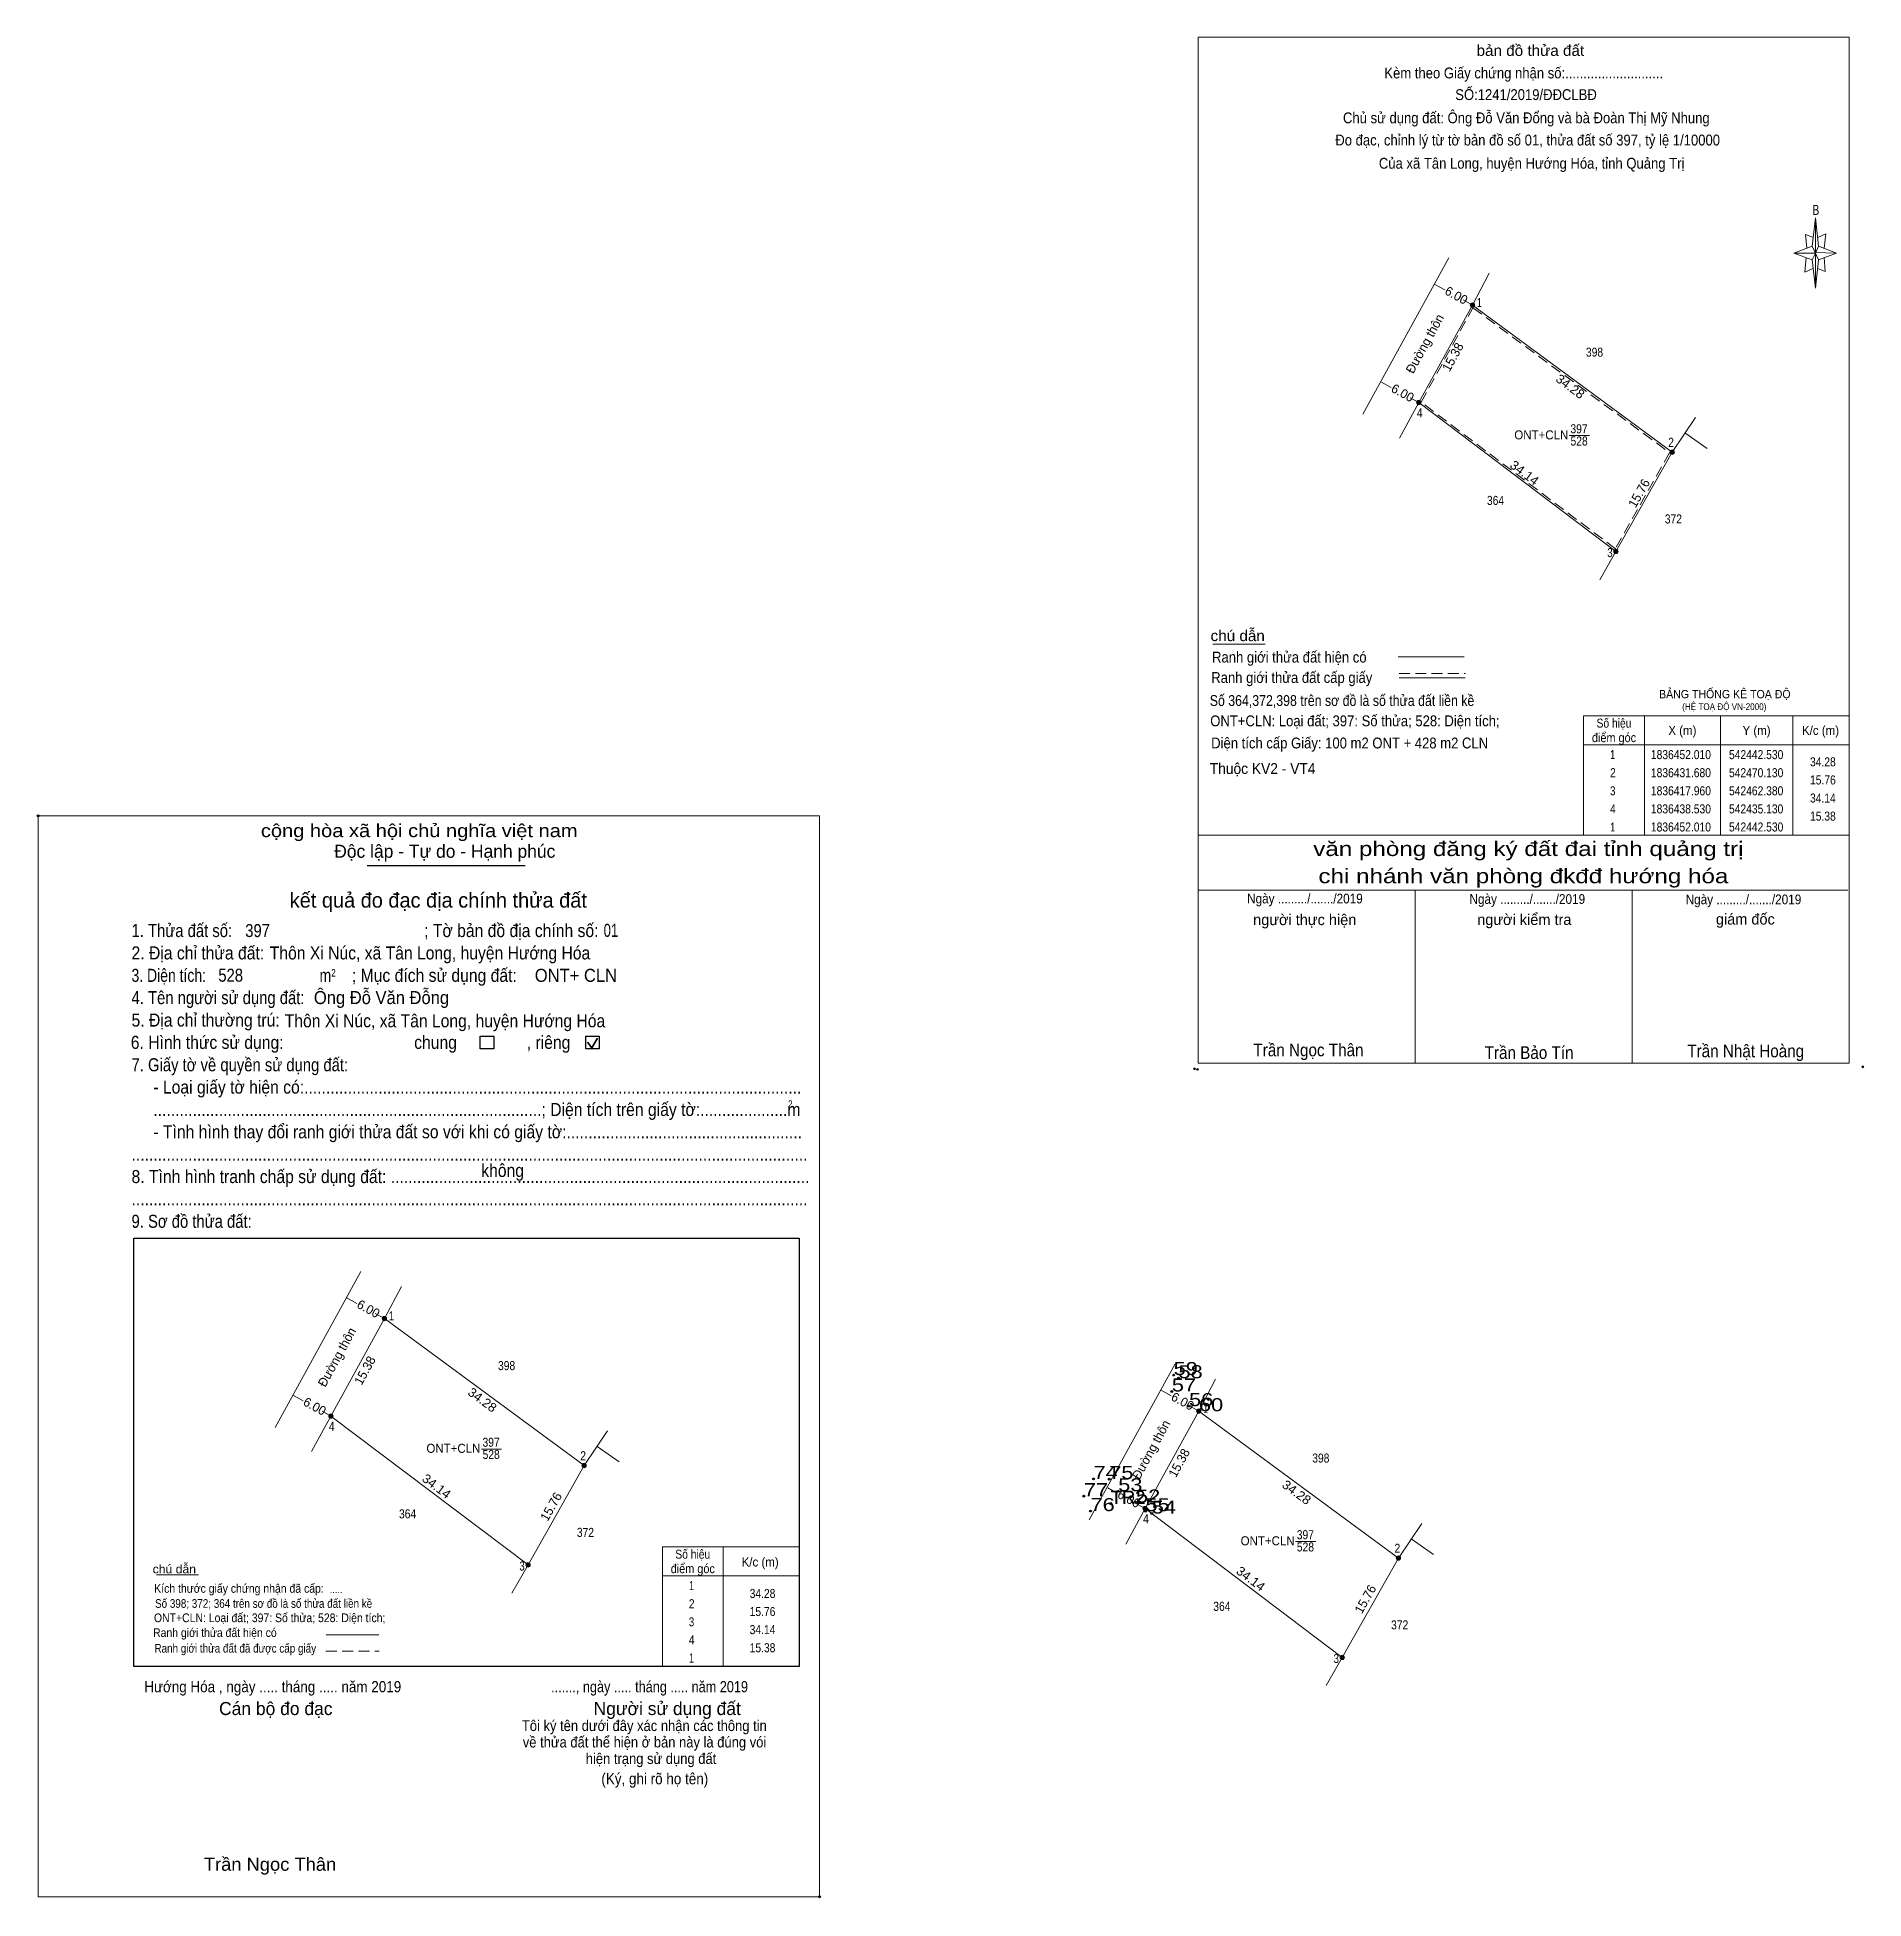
# Model space of a CAD drawing. Header units: metres. Extents: x 542282 to 542534, y 1836385 to 1836642.
import ezdxf
from ezdxf.enums import TextEntityAlignment as Align

# ---------------------------------------------------------------- set-up
doc = ezdxf.new("R2010")
doc.units = ezdxf.units.M
doc.header["$LTSCALE"] = 0.5
doc.header["$PDMODE"] = 32
doc.header["$PDSIZE"] = 0.25
doc.linetypes.add('MEDIUM_DASHED', pattern=[4.5, 3, -1.5])
for name, color, linetype, lineweight in [('1', 7, 'Continuous', 13), ('17', 7, 'Continuous', 13), ('2', 7, 'Continuous', 25), ('36', 7, 'Continuous', 13), ('5', 7, 'Continuous', 13), ('6', 7, 'Continuous', 13), ('63', 7, 'Continuous', 13)]:
    doc.layers.add(name, color=color, linetype=linetype, lineweight=lineweight)
doc.layers.add('12', color=7, linetype='Continuous')
doc.layers.add('7', color=7, linetype='Continuous')

msp = doc.modelspace()

# ---------------------------------------------------------------- hatches: boundary and pattern name
at = {"layer": '63'}
for points in [[(542480.66, 1836604.85, 1), (542480.06, 1836604.85, 1)], [(542473.26, 1836591.37, 1), (542472.66, 1836591.37, 1)], [(542508.26, 1836584.52, 1), (542507.66, 1836584.52, 1)], [(542500.51, 1836570.8, 1), (542499.91, 1836570.8, 1)], [(542330.28, 1836464.79, 1), (542329.68, 1836464.79, 1)], [(542322.88, 1836451.31, 1), (542322.28, 1836451.31, 1)], [(542442.83, 1836452.01, 1), (542442.23, 1836452.01, 1)], [(542357.88, 1836444.46, 1), (542357.28, 1836444.46, 1)], [(542435.43, 1836438.53, 1), (542434.83, 1836438.53, 1)], [(542470.43, 1836431.68, 1), (542469.83, 1836431.68, 1)], [(542350.13, 1836430.74, 1), (542349.53, 1836430.74, 1)], [(542462.68, 1836417.96, 1), (542462.08, 1836417.96, 1)]]:
    msp.add_hatch(color=256, dxfattribs=at).paths.add_polyline_path(points)

# ---------------------------------------------------------------- linework, layer by layer
at = {"layer": '1', "linetype": 'MEDIUM_DASHED'}
msp.add_lwpolyline([(542480.44, 1836604.48), (542507.63, 1836584.45), (542500.13, 1836571.17), (542473.28, 1836591.44)], close=True, dxfattribs=at)
at = {"layer": '1'}
msp.add_lwpolyline([(542442.53, 1836452.01), (542470.13, 1836431.68), (542462.38, 1836417.96), (542435.13, 1836438.53)], close=True, dxfattribs=at)
at = {"layer": '17'}
for p, q in [((542444.49, 1836558), (542451.73, 1836558)), ((542298.46, 1836429.39), (542304.26, 1836429.39))]:
    msp.add_line(p, q, dxfattribs=at)
at = {"layer": '2'}
for p, q in [((542327.6, 1836527.42), (542349.44, 1836527.42)), ((542295.35, 1836475.9), (542387.3, 1836475.9)), ((542387.3, 1836475.9), (542387.3, 1836416.72))]:
    msp.add_line(p, q, dxfattribs=at)
at = {"layer": '2', "lineweight": 35}
for p, q in [((542358.06, 1836503), (542358.67, 1836502.2)), ((542358.67, 1836502.2), (542359.42, 1836503.54))]:
    msp.add_line(p, q, dxfattribs=at)
at = {"layer": '2', "lineweight": 13}
msp.add_lwpolyline([(542282.11, 1836534.27), (542390.11, 1836534.27), (542390.11, 1836384.88), (542282.11, 1836384.88)], close=True, dxfattribs=at)
at = {"layer": '2'}
for points in [[(542343.23, 1836503.8), (542345.08, 1836503.8), (542345.08, 1836502.07), (542343.23, 1836502.07)], [(542357.82, 1836503.8), (542359.67, 1836503.8), (542359.67, 1836502.07), (542357.82, 1836502.07)]]:
    msp.add_lwpolyline(points, close=True, dxfattribs=at)
msp.add_lwpolyline([(542387.3, 1836416.72), (542295.35, 1836416.72), (542295.35, 1836475.9)], dxfattribs=at)
for p in [(542282.11, 1836534.27), (542390.11, 1836384.88)]:
    msp.add_point(p, dxfattribs=at)
at = {"layer": '36'}
for p, q in [((542465.24, 1836589.79), (542477.09, 1836611.37)), ((542482.7, 1836609.26), (542480.36, 1836604.85)), ((542470.3, 1836586.47), (542472.96, 1836591.37)), ((542500.21, 1836570.8), (542472.96, 1836591.37)), ((542507.96, 1836584.52), (542511.19, 1836589.31)), ((542509.75, 1836587.18), (542512.81, 1836585.04)), ((542500.21, 1836570.8), (542507.96, 1836584.52)), ((542497.96, 1836566.9), (542500.21, 1836570.8)), ((542427.41, 1836436.95), (542439.26, 1836458.53)), ((542444.87, 1836456.42), (542442.53, 1836452.01)), ((542432.47, 1836433.63), (542435.13, 1836438.53)), ((542462.38, 1836417.96), (542435.13, 1836438.53)), ((542470.13, 1836431.68), (542473.36, 1836436.47)), ((542471.92, 1836434.34), (542474.98, 1836432.2)), ((542462.38, 1836417.96), (542470.13, 1836431.68)), ((542460.13, 1836414.06), (542462.38, 1836417.96))]:
    msp.add_line(p, q, dxfattribs=at)
for points in [[(542472.96, 1836591.37), (542480.36, 1836604.85), (542507.96, 1836584.52)], [(542435.13, 1836438.53), (542442.53, 1836452.01), (542470.13, 1836431.68)]]:
    msp.add_lwpolyline(points, dxfattribs=at)
at = {"layer": '5'}
for p, q in [((542527.31, 1836613.01), (542527.81, 1836616.91)), ((542527.31, 1836611.11), (542524.81, 1836612.01)), ((542528.21, 1836613.01), (542530.71, 1836612.01)), ((542528.21, 1836611.11), (542527.81, 1836607.21)), ((542529.11, 1836609.51), (542528.11, 1836609.91)), ((542529.01, 1836611.41), (542529.11, 1836609.51)), ((542442.44, 1836531.57), (542532.44, 1836531.57)), ((542442.44, 1836523.97), (542532.24, 1836523.97)), ((542442.44, 1836523.97), (542532.24, 1836523.97)), ((542442.44, 1836523.97), (542532.24, 1836523.97)), ((542472.44, 1836500.07), (542472.44, 1836523.97)), ((542502.44, 1836500.07), (542502.44, 1836523.97))]:
    msp.add_line(p, q, dxfattribs=at)
for points in [[(542442.44, 1836641.87), (542532.44, 1836641.87), (542532.44, 1836500.07), (542442.44, 1836500.07)], [(542527.81, 1836616.91), (542528.21, 1836613.01), (542527.81, 1836612.01)], [(542527.81, 1836612.01), (542524.81, 1836612.01), (542527.31, 1836613.01), (542528.21, 1836611.11), (542530.71, 1836612.01), (542527.81, 1836612.11)], [(542527.81, 1836612.01), (542527.81, 1836607.21), (542527.31, 1836611.11)]]:
    msp.add_lwpolyline(points, close=True, dxfattribs=at)
for points in [[(542527.51, 1836614.21), (542526.41, 1836614.61), (542526.61, 1836612.71)], [(542528.11, 1836614.21), (542529.21, 1836614.71), (542529.01, 1836612.71)], [(542527.81, 1836612.01), (542527.31, 1836613.01), (542524.81, 1836612.01)], [(542527.81, 1836612.01), (542528.21, 1836611.11), (542530.71, 1836612.01)], [(542526.51, 1836611.41), (542526.31, 1836609.41), (542527.41, 1836609.91)], [(542532.44, 1836500.07), (542442.44, 1836500.07), (542442.44, 1836523.97)]]:
    msp.add_lwpolyline(points, dxfattribs=at)
for p in [(542441.97, 1836499.3), (542442.37, 1836499.23)]:
    msp.add_point(p, dxfattribs=at)
at = {"layer": '6'}
for p, q in [((542470.09, 1836556.26), (542479.23, 1836556.26)), ((542470.23, 1836553.33), (542479.37, 1836553.33)), ((542321.91, 1836421.07), (542329.22, 1836421.07))]:
    msp.add_line(p, q, dxfattribs=at)
at = {"layer": '6', "linetype": 'MEDIUM_DASHED'}
for p, q in [((542470.23, 1836553.95), (542479.43, 1836553.95)), ((542321.9, 1836418.82), (542329.26, 1836418.82))]:
    msp.add_line(p, q, dxfattribs=at)
at = {"layer": '6'}
msp.add_point((542534.34, 1836499.57), dxfattribs=at)
at = {"layer": '63'}
for p, q in [((542475.06, 1836607.76), (542476.55, 1836606.94)), ((542479.07, 1836605.56), (542480.36, 1836604.85)), ((542467.78, 1836594.21), (542469.14, 1836593.47)), ((542471.75, 1836592.04), (542472.96, 1836591.37)), ((542493.76, 1836586.81), (542496.54, 1836586.81)), ((542504.14, 1836548.07), (542504.14, 1836531.57)), ((542514.64, 1836548.07), (542514.64, 1836531.57)), ((542524.64, 1836548.07), (542524.64, 1836531.57)), ((542495.74, 1836544.07), (542532.44, 1836544.07)), ((542314.86, 1836449.73), (542326.71, 1836471.31)), ((542332.32, 1836469.2), (542329.98, 1836464.79)), ((542324.68, 1836467.7), (542326.17, 1836466.88)), ((542328.69, 1836465.5), (542329.98, 1836464.79)), ((542317.4, 1836454.15), (542318.76, 1836453.41)), ((542437.23, 1836454.92), (542438.72, 1836454.1)), ((542441.24, 1836452.72), (542442.53, 1836452.01)), ((542319.92, 1836446.41), (542322.58, 1836451.31)), ((542321.37, 1836451.98), (542322.58, 1836451.31)), ((542349.83, 1836430.74), (542322.58, 1836451.31)), ((542357.58, 1836444.46), (542360.81, 1836449.25)), ((542343.38, 1836446.75), (542346.16, 1836446.75)), ((542359.37, 1836447.12), (542362.43, 1836444.98)), ((542349.83, 1836430.74), (542357.58, 1836444.46)), ((542429.95, 1836441.37), (542431.31, 1836440.63)), ((542433.92, 1836439.2), (542435.13, 1836438.53)), ((542376.8, 1836433.22), (542376.8, 1836416.72)), ((542387.3, 1836433.22), (542387.3, 1836416.72)), ((542455.93, 1836433.97), (542458.71, 1836433.97)), ((542347.58, 1836426.84), (542349.83, 1836430.74)), ((542368.4, 1836429.22), (542387.3, 1836429.22))]:
    msp.add_line(p, q, dxfattribs=at)
for points in [[(542495.74, 1836548.07), (542532.44, 1836548.07), (542532.44, 1836531.57), (542495.74, 1836531.57)], [(542329.98, 1836464.79), (542357.58, 1836444.46), (542349.83, 1836430.74), (542322.58, 1836451.31)]]:
    msp.add_lwpolyline(points, close=True, dxfattribs=at)
for points in [[(542322.58, 1836451.31), (542329.98, 1836464.79), (542357.58, 1836444.46)], [(542387.3, 1836416.72), (542368.4, 1836416.72), (542368.4, 1836433.22), (542387.3, 1836433.22)]]:
    msp.add_lwpolyline(points, dxfattribs=at)
for centre in [(542480.36, 1836604.85), (542472.96, 1836591.37), (542507.96, 1836584.52), (542500.21, 1836570.8), (542329.98, 1836464.79), (542322.58, 1836451.31), (542442.53, 1836452.01), (542357.58, 1836444.46), (542435.13, 1836438.53), (542470.13, 1836431.68), (542349.83, 1836430.74), (542462.38, 1836417.96)]:
    msp.add_circle(centre, 0.3, dxfattribs=at)
at = {"layer": '7'}
for p in [(542439.07, 1836456.98), (542439.74, 1836456.54), (542438.82, 1836454.71), (542441.2, 1836452.69), (542442.57, 1836451.98), (542428, 1836442.62), (542430.17, 1836442.6), (542426.66, 1836440.24), (542431.41, 1836440.92), (542427.58, 1836438.18), (542430.37, 1836439.22), (542430.39, 1836439.19), (542430.4, 1836439.18), (542433.87, 1836439.36), (542435.17, 1836438.16), (542436.05, 1836437.84)]:
    msp.add_point(p, dxfattribs=at)

# ---------------------------------------------------------------- texts
at = {"layer": '1'}
for s, width, p in [('ONT+CLN', 0.95, (542489.89, 1836586.29)), ('397', 0.85, (542495.105, 1836587.13)), ('528', 0.85, (542495.115, 1836585.44)), ('372', 0.85, (542508.145, 1836574.67)), ('ONT+CLN', 0.95, (542452.06, 1836433.45)), ('397', 0.85, (542457.275, 1836434.29)), ('528', 0.85, (542457.285, 1836432.6)), ('372', 0.85, (542470.315, 1836421.83))]:
    msp.add_text(s, height=1.25, dxfattribs=dict(at, width=width)).set_placement(p, align=Align.CENTER)
for s, height, width, p in [('BẢNG THỐNG KÊ TOẠ ĐỘ ', 1.15, 0.95, (542506.17, 1836550.51)), ('(HỆ TOẠ ĐỘ VN-2000)', 0.93, 0.9, (542509.37, 1836548.89))]:
    msp.add_text(s, height=height, dxfattribs=dict(at, width=width)).set_placement(p)
at = {"layer": '12'}
for s, width, p in [('59', 1.25, (542439.07, 1836456.98)), ('58', 1.25, (542439.74, 1836456.54)), ('57', 1.25, (542438.82, 1836454.71)), ('56', 1.25, (542441.2, 1836452.69)), ('60', 1.25, (542442.57, 1836451.98)), ('74', 1.25, (542428, 1836442.62)), ('75', 1.25, (542430.17, 1836442.6)), ('53', 1.25, (542431.41, 1836440.92)), ('77', 1.25, (542426.66, 1836440.24)), ('76', 1.25, (542427.58, 1836438.18)), ('TR2', 1.05, (542430.37, 1836439.22)), ('TR2', 1.05, (542430.39, 1836439.19)), ('TR2', 1.05, (542430.39, 1836439.19)), ('TR2', 1.05, (542430.4, 1836439.18)), ('52', 1.25, (542433.87, 1836439.36)), ('55', 1.25, (542435.17, 1836438.16)), ('54', 1.25, (542436.05, 1836437.84))]:
    msp.add_text(s, height=1.8, dxfattribs=dict(at, width=width)).set_placement(p)
at = {"layer": '2'}
for s, height, width, p in [('cộng hòa xã hội chủ nghĩa việt nam', 1.803, 1.15, (542312.9, 1836531.32)), ('1. Thửa đất số:', 1.803, 0.85, (542295.02, 1836517.51)), ('397', 1.8, 0.85, (542310.74, 1836517.51)), ('; Tờ bản đồ địa chính số:', 1.803, 0.9, (542335.47, 1836517.51)), ('01', 1.8, 0.75, (542360.28, 1836517.54)), ('2. Địa chỉ thửa đất:', 1.803, 0.9, (542295.02, 1836514.42)), ('Thôn Xi Núc, xã Tân Long, huyện Hướng Hóa', 1.8, 0.9, (542314.13, 1836514.42)), ('3. Diện tích:', 1.803, 0.8, (542295.02, 1836511.32)), ('528', 1.8, 0.85, (542307.02, 1836511.34)), ('m', 1.803, 0.8, (542321.01, 1836511.32)), ('2', 1.03, 0.8, (542322.63, 1836512.05)), ('; Mục đích sử dụng đất:', 1.803, 0.9, (542325.48, 1836511.32)), ('ONT+ CLN', 1.8, 0.95, (542350.76, 1836511.32)), ('4. Tên người sử dụng đất:', 1.803, 0.85, (542295.02, 1836508.24)), ('Ông Đỗ Văn Đỗng', 1.8, 0.95, (542320.23, 1836508.25)), ('5. Địa chỉ thường trú:', 1.803, 0.9, (542295.02, 1836505.14)), ('Thôn Xi Núc, xã Tân Long, huyện Hướng Hóa', 1.8, 0.9, (542316.2, 1836505.04)), ('6. Hình thức sử dụng:', 1.803, 0.9, (542294.92, 1836502.06)), ('chung                , riêng', 1.803, 0.9, (542334.09, 1836502.06)), ('7. Giấy tờ về quyền sử dụng đất:', 1.803, 0.85, (542295.02, 1836498.96)), ('     - Loại giấy tờ hiện có:..................................................................................................................', 1.803, 0.9, (542295.02, 1836495.88)), ('     .........................................................................................; Diện tích trên giấy tờ:....................m', 1.803, 0.9, (542295.02, 1836492.78)), ('2', 1.03, 0.8, (542385.78, 1836493.92)), ('     - Tình hình thay đổi ranh giới thửa đất so với khi có giấy tờ:......................................................', 1.803, 0.9, (542295.02, 1836489.7)), ('...........................................................................................................................................................', 1.803, 0.9, (542295.02, 1836486.6)), ('không', 1.803, 0.9, (542343.36, 1836484.36)), ('8. Tình hình tranh chấp sử dụng đất: ................................................................................................', 1.803, 0.9, (542295.02, 1836483.51)), ('9. Sơ đồ thửa đất:', 1.803, 0.85, (542295.02, 1836477.33)), ('...........................................................................................................................................................', 1.803, 0.9, (542295.02, 1836480.42)), ('Hướng Hóa , ngày ..... tháng ..... năm 2019', 1.544, 0.9, (542296.78, 1836413.14)), ('......., ngày ..... tháng ..... năm 2019', 1.544, 0.85, (542353.02, 1836413.14)), ('(Ký, ghi rõ họ tên)', 1.545, 0.9, (542359.96, 1836400.42)), ('Trần Ngọc Thân', 1.804, 1.05, (542305.01, 1836388.47))]:
    msp.add_text(s, height=height, dxfattribs=dict(at, width=width)).set_placement(p)
for s, p in [('Độc lập - Tự do - Hạnh phúc', (542323.04, 1836528.47)), ('Cán bộ đo đạc', (542307.12, 1836409.99)), ('Người sử dụng đất', (542358.89, 1836409.99))]:
    msp.add_text(s, height=1.803, dxfattribs=at).set_placement(p)
for s, height, p in [('kết quả đo đạc địa chính thửa đất', 2.061, (542337.425, 1836521.58)), ('.', 0.5152, (542390.1049, 1836384.6))]:
    msp.add_text(s, height=height, dxfattribs=at).set_placement(p, align=Align.CENTER)
for s, height, width, p in [('.....', 1, 0.95, (542323.305, 1836426.86)), ('Tôi ký tên dưới đây xác nhận các thông tin', 1.489, 0.9, (542365.905, 1836407.78)), ('về thửa đất thể hiện ở bản này là đúng vói', 1.489, 0.9, (542365.93, 1836405.51)), ('hiện trạng sử dụng đất', 1.489, 0.9, (542366.83, 1836403.23))]:
    msp.add_text(s, height=height, dxfattribs=dict(at, width=width)).set_placement(p, align=Align.CENTER)
at = {"layer": '5'}
for s, height, width, p in [('bản đồ thửa đất', 1.5, 1.05, (542488.38, 1836639.29)), ('Kèm theo Giấy chứng nhận số:...........................', 1.5, 0.9, (542487.46, 1836636.18)), ('SỐ:1241/2019/ĐĐCLBĐ', 1.5, 0.9, (542487.78, 1836633.19)), ('Chủ sử dụng đất: Ông Đỗ Văn Đổng và bà Đoàn Thị Mỹ Nhung', 1.5, 0.9, (542487.82, 1836629.98)), ('Đo đạc, chỉnh lý từ tờ bản đồ số 01, thửa đất số 397, tỷ lệ 1/10000 ', 1.5, 0.9, (542488.255, 1836626.91)), ('Của xã Tân Long, huyện Hướng Hóa, tỉnh Quảng Trị', 1.5, 0.9, (542488.555, 1836623.7)), ('B', 1.378, 0.75, (542527.84, 1836617.31)), ('văn phòng đăng ký đất đai tỉnh quảng trị', 2, 1.25, (542488.105, 1836528.71)), ('chi nhánh văn phòng đkđđ hướng hóa', 2, 1.25, (542487.415, 1836524.95)), ('Ngày ........./......./2019', 1.35, 0.9, (542457.215, 1836522.16)), ('Ngày ........./......./2019', 1.35, 0.9, (542487.955, 1836522.09)), ('Ngày ........./......./2019', 1.35, 0.9, (542517.835, 1836522.04)), ('Trần Ngọc Thân', 1.75, 0.9, (542457.71, 1836501.03)), ('Trần Bảo Tín', 1.75, 0.9, (542488.2, 1836500.67)), ('Trần Nhật Hoàng', 1.75, 0.9, (542518.145, 1836500.9))]:
    msp.add_text(s, height=height, dxfattribs=dict(at, width=width)).set_placement(p, align=Align.CENTER)
for s, p in [('người thực hiện', (542457.19, 1836519.16)), ('người kiểm tra', (542487.545, 1836519.18)), ('giám đốc', (542518.095, 1836519.24))]:
    msp.add_text(s, height=1.5, dxfattribs=at).set_placement(p, align=Align.CENTER)
at = {"layer": '6'}
for s, height, width, p in [('chú dẫn', 1.5, 1.05, (542444.18, 1836558.41)), ('Ranh giới thửa đất hiện có ', 1.5, 0.9, (542444.38, 1836555.45)), ('Ranh giới thửa đất cấp giấy', 1.5, 0.9, (542444.27, 1836552.63)), ('Số 364,372,398 trên sơ đồ là số thửa đất liền kề', 1.5, 0.85, (542444.06, 1836549.45)), ('ONT+CLN: Loại đất; 397: Số thửa; 528: Diện tích;', 1.5, 0.9, (542444.13, 1836546.64)), ('Diện tích cấp Giấy: 100 m2 ONT + 428 m2 CLN', 1.5, 0.9, (542444.26, 1836543.58)), ('Thuộc KV2 - VT4', 1.5, 0.95, (542444.06, 1836540.05)), ('chú dẫn', 1.2, 1.05, (542297.94, 1836429.57)), ('Kích thước giấy chứng nhận đã cấp:', 1.2, 0.9, (542298.16, 1836426.89)), ('ONT+CLN: Loại đất; 397: Số thửa; 528: Diện tích;', 1.2, 0.9, (542298.12, 1836422.83)), ('Số 398; 372; 364 trên sơ đồ là số thửa đất liền kề', 1.2, 0.85, (542298.27, 1836424.81)), ('Ranh giới thửa đất hiện có ', 1.2, 0.9, (542298, 1836420.78)), ('Ranh giới thửa đất đã được cấp giấy', 1.2, 0.85, (542298.19, 1836418.62))]:
    msp.add_text(s, height=height, dxfattribs=dict(at, width=width)).set_placement(p)
at = {"layer": '63'}
for s, rotation, p in [('6.00', 331.231, (542477.8442, 1836605.6476)), ('Đường thôn ', 61.235, (542474.4521, 1836599.4192)), ('15.38', 61.235, (542478.2089, 1836597.3742)), ('6.00', 331.231, (542470.4242, 1836592.1676)), ('15.76', 60.539, (542503.9434, 1836578.5426)), ('6.00', 331.231, (542327.4642, 1836465.5876)), ('Đường thôn ', 61.235, (542324.0721, 1836459.3592)), ('15.38', 61.235, (542327.8289, 1836457.3142)), ('6.00', 331.231, (542320.0442, 1836452.1076)), ('6.00', 331.231, (542440.0142, 1836452.8076)), ('Đường thôn ', 61.235, (542436.6221, 1836446.5792)), ('15.38', 61.235, (542440.3789, 1836444.5342)), ('15.76', 60.539, (542353.5634, 1836438.4826)), ('6.00', 331.231, (542432.5942, 1836439.3276)), ('15.76', 60.539, (542466.1134, 1836425.7026))]:
    msp.add_text(s, height=1.25, rotation=rotation, dxfattribs=at).set_placement(p, align=Align.CENTER)
for s, width, p in [(' 1', 0.75, (542481.68, 1836604.6)), (' 4', 0.85, (542473.47, 1836589.33)), (' 2', 0.85, (542508.22, 1836585.26)), (' 3', 0.8, (542499.75, 1836570.02)), ('34.28', 0.85, (542530.59, 1836541.1)), ('34.14', 0.85, (542530.59, 1836536.1)), ('15.76', 0.85, (542530.59, 1836538.6)), ('15.38', 0.85, (542530.59, 1836533.6)), (' 1', 0.75, (542331.3, 1836464.54)), (' 1', 0.75, (542443.85, 1836451.76)), (' 4', 0.85, (542323.09, 1836449.27)), (' 2', 0.85, (542357.84, 1836445.2)), (' 4', 0.85, (542435.64, 1836436.49)), (' 2', 0.85, (542470.39, 1836432.42)), (' 3', 0.8, (542349.37, 1836429.96)), ('34.28', 0.85, (542384.02, 1836426.17)), ('15.76', 0.85, (542384.02, 1836423.67)), ('34.14', 0.85, (542384.02, 1836421.17)), ('15.38', 0.85, (542384.02, 1836418.67)), (' 3', 0.8, (542461.92, 1836417.18))]:
    msp.add_text(s, height=1.25, dxfattribs=dict(at, width=width)).set_placement(p, align=Align.RIGHT)
for s, width, p in [('398', 0.85, (542497.245, 1836597.72)), ('364', 0.85, (542483.56, 1836577.23)), ('Số hiệu', 0.85, (542499.94, 1836546.45)), ('điểm góc', 0.9, (542499.94, 1836544.45)), ('X (m)', 0.95, (542509.39, 1836545.45)), ('Y (m)', 0.95, (542519.645, 1836545.45)), ('K/c (m)', 0.95, (542528.485, 1836545.45)), (' 1', 0.75, (542499.59, 1836542.1)), ('1836452.010', 0.85, (542509.19, 1836542.1)), ('542442.530', 0.85, (542519.59, 1836542.1)), (' 2', 0.85, (542499.595, 1836539.6)), ('1836431.680', 0.85, (542509.19, 1836539.6)), ('542470.130', 0.85, (542519.59, 1836539.6)), (' 3', 0.8, (542499.585, 1836537.1)), ('1836417.960', 0.85, (542509.19, 1836537.1)), ('542462.380', 0.85, (542519.59, 1836537.1)), (' 4', 0.85, (542499.59, 1836534.6)), ('1836438.530', 0.85, (542509.19, 1836534.6)), ('542435.130', 0.85, (542519.59, 1836534.6)), (' 1', 0.75, (542499.59, 1836532.1)), ('1836452.010', 0.85, (542509.19, 1836532.1)), ('542442.530', 0.85, (542519.59, 1836532.1)), ('398', 0.85, (542346.865, 1836457.66)), ('ONT+CLN', 0.95, (542339.51, 1836446.23)), ('397', 0.85, (542344.725, 1836447.07)), ('528', 0.85, (542344.735, 1836445.38)), ('398', 0.85, (542459.415, 1836444.88)), ('364', 0.85, (542333.18, 1836437.17)), ('372', 0.85, (542357.765, 1836434.61)), ('Số hiệu', 0.85, (542372.6, 1836431.6)), ('điểm góc', 0.9, (542372.6, 1836429.6)), ('K/c (m)', 0.95, (542381.915, 1836430.52)), (' 1', 0.75, (542372.25, 1836427.25)), (' 2', 0.85, (542372.255, 1836424.75)), ('364', 0.85, (542445.73, 1836424.39)), (' 3', 0.8, (542372.245, 1836422.25)), (' 4', 0.85, (542372.25, 1836419.75)), (' 1', 0.75, (542372.25, 1836417.25))]:
    msp.add_text(s, height=1.25, dxfattribs=dict(at, width=width)).set_placement(p, align=Align.CENTER)
at = {"layer": '63', "width": 1.05}
for s, rotation, p in [('34.28', 323.625, (542493.5243, 1836593.1036)), ('34.14', 322.952, (542487.1835, 1836581.1735)), ('34.28', 323.625, (542343.1443, 1836453.0436)), ('34.14', 322.952, (542336.8035, 1836441.1135)), ('34.28', 323.625, (542455.6943, 1836440.2636)), ('34.14', 322.952, (542449.3535, 1836428.3335))]:
    msp.add_text(s, height=1.25, rotation=rotation, dxfattribs=at).set_placement(p, align=Align.CENTER)

doc.saveas('drawing.dxf')
